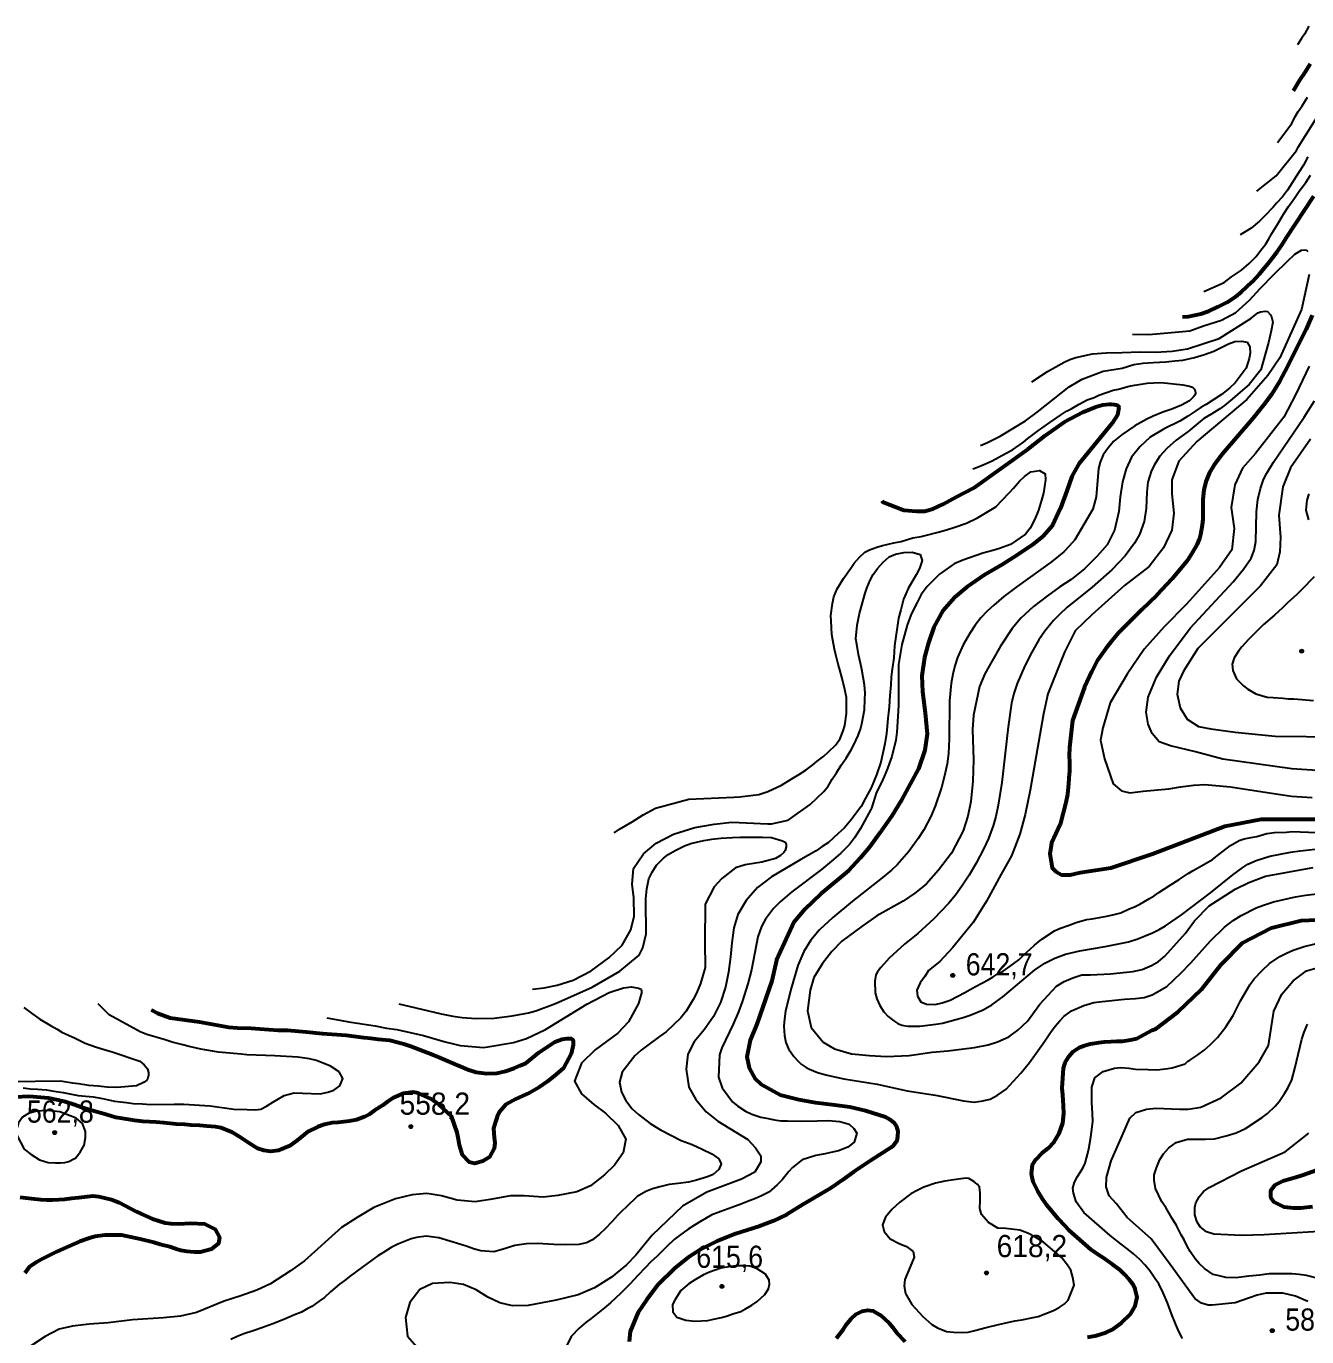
# Model space of a CAD drawing. Header units: metres. Extents: x 547833 to 556102, y 1844799 to 1850994.
# Drawn here: x 551355 to 552337, y 1849160 to 1850164 of the extents above; entities that cross this region are included whole.
import ezdxf

# ---------------------------------------------------------------- set-up
doc = ezdxf.new("R2010")
doc.units = ezdxf.units.M
doc.header["$LTSCALE"] = 6.8
for name, color, linetype, lineweight in [('1', 7, 'Continuous', 25), ('2', 7, 'Continuous', 53), ('5', 7, 'Continuous', 13)]:
    doc.layers.add(name, color=color, linetype=linetype, lineweight=lineweight)

msp = doc.modelspace()

# ---------------------------------------------------------------- hatches: boundary and pattern name
at = {"layer": '5'}
for points in [[(552334.11, 1849685.09, 1), (552331.11, 1849685.09, 1)], [(552066.58, 1849436.54, 1), (552063.58, 1849436.54, 1)], [(551377.96, 1849316.06, 1), (551374.96, 1849316.06, 1)], [(551651.05, 1849320.67, 1), (551648.05, 1849320.67, 1)], [(552092.46, 1849208.48, 1), (552089.46, 1849208.48, 1)], [(551889.58, 1849198.08, 1), (551886.58, 1849198.08, 1)], [(552311.59, 1849164.2, 1), (552308.59, 1849164.2, 1)]]:
    msp.add_hatch(color=256, dxfattribs=at).paths.add_polyline_path(points)

# ---------------------------------------------------------------- linework, layer by layer
at = {"layer": '1'}
for points in [[(552338.14, 1850164.14), (552334.72, 1850157.96), (552332.4, 1850154.63), (552329.35, 1850149.78)], [(552298.18, 1850037.77), (552313.13, 1850049.35), (552328.66, 1850068.87), (552330.04, 1850071.3), (552353.7, 1850109.17)], [(552314.13, 1850075.07), (552325.2, 1850089.65), (552327.39, 1850094.34), (552330.05, 1850098.83), (552332.89, 1850103.18), (552337.21, 1850109.79)], [(552337.32, 1850063.99), (552334.09, 1850057.67), (552330.32, 1850051.77), (552321.67, 1850038.55), (552317.97, 1850033.45), (552313.45, 1850028.42), (552310.78, 1850025.37), (552304.38, 1850018.67), (552300.21, 1850014.8), (552293.84, 1850009.22), (552289.37, 1850006.43), (552285.39, 1850004.22)], [(552257.55, 1849960.8), (552273.23, 1849967.76), (552278.8, 1849972.15), (552286.37, 1849977.08), (552292.32, 1849982.12), (552297.75, 1849987.59), (552302.01, 1849993.39), (552304.78, 1849996.93), (552307.48, 1850001.1), (552309.86, 1850005.24), (552312.42, 1850009.23), (552315.04, 1850014.03), (552318.63, 1850020.08), (552322.57, 1850025.84), (552327.07, 1850032.31), (552330.74, 1850037.73), (552333.38, 1850041.09), (552335.7, 1850044.41), (552339.5, 1850050)], [(552202.85, 1849928.11), (552215.38, 1849927.73), (552232.92, 1849929.39), (552246.9, 1849930.58), (552257.34, 1849934.37), (552271.08, 1849938.88), (552282.23, 1849944.57), (552292.68, 1849954.14), (552300.74, 1849962.96), (552311.77, 1849974.44), (552321.49, 1849983.7), (552327.35, 1849989.32), (552331.21, 1849991.81), (552332.59, 1849992.43), (552334.46, 1849992.81)], [(552334.46, 1849992.81), (552336.33, 1849992.43), (552337.32, 1849991.44)], [(552338.34, 1849973.92), (552332.47, 1849946.95), (552315.77, 1849909.88), (552306.58, 1849896.29), (552290.6, 1849877.9), (552252.12, 1849845.67), (552238.39, 1849830.82), (552232.96, 1849816.45), (552232.95, 1849805.75), (552234.51, 1849790.8), (552232.95, 1849777.82), (552226.62, 1849764.38), (552215.57, 1849749.99), (552196.86, 1849735.32), (552171.62, 1849713.03), (552158.88, 1849700.74), (552150.69, 1849684.34), (552138, 1849652.47), (552134.78, 1849637.06), (552124.53, 1849578.52), (552120.66, 1849559.9), (552116.6, 1849544.92), (552110.16, 1849528.08), (552102.21, 1849514.07), (552091, 1849493.52), (552080.86, 1849477.01), (552064.8, 1849457.7), (552055.15, 1849447.23), (552046.53, 1849440.19), (552043.56, 1849435.74), (552040.17, 1849430.78), (552037.48, 1849425.27), (552038.01, 1849420.59), (552040.72, 1849416.16), (552045.02, 1849414.44), (552051.68, 1849414.25), (552056.91, 1849415.47), (552063, 1849417.42), (552074.32, 1849423.44), (552082.48, 1849428), (552087.4, 1849430.61), (552092.31, 1849433.22), (552096.15, 1849435.55), (552099.99, 1849437.88), (552103.87, 1849439.9), (552109.13, 1849443.65), (552115.7, 1849448.34), (552119.81, 1849452.44), (552124.55, 1849456.61), (552127.84, 1849459.66), (552133.47, 1849464.25), (552143.16, 1849470.72), (552146.9, 1849472.56), (552154.34, 1849475.14), (552159.81, 1849477.02), (552167.6, 1849479.33), (552171.97, 1849479.82), (552177.68, 1849480.94), (552183.26, 1849481.89), (552188.94, 1849483.32), (552193.85, 1849484.51), (552200.46, 1849487.47), (552204.38, 1849489.18), (552208.56, 1849491.23), (552215.83, 1849495.37), (552219.53, 1849497.53), (552223.2, 1849500), (552231.71, 1849505.7), (552238.63, 1849510.11), (552245.55, 1849514.53), (552249.39, 1849516.86), (552255.76, 1849520.58), (552264.2, 1849525.48), (552269.15, 1849529.2), (552278.14, 1849536.22), (552284.82, 1849539.98), (552288.63, 1849541.2), (552293.72, 1849542.25), (552298.36, 1849543.09), (552306.01, 1849545.22), (552311.76, 1849546.03), (552320.94, 1849546.43), (552325.37, 1849546.93), (552343.9, 1849546.18)], [(552125.75, 1849891.6), (552137.72, 1849899.45), (552150.5, 1849906.52), (552154.86, 1849908.53), (552159.48, 1849910.06), (552172.18, 1849913.03), (552182.65, 1849913.8), (552194.94, 1849914.04), (552208.5, 1849914.44), (552220.83, 1849914.21), (552233.39, 1849915.16), (552245.01, 1849916.82), (552269.43, 1849924.64), (552293.54, 1849940.21), (552299.1, 1849944.38), (552301.01, 1849945.08), (552304.66, 1849945.6), (552306.39, 1849945.43), (552308.65, 1849942.99), (552309.52, 1849941.25), (552310.56, 1849937.26), (552309.35, 1849930.65), (552307.26, 1849921.79), (552301.41, 1849900.73), (552292.35, 1849889.54), (552285.39, 1849883.57), (552281.49, 1849880.06), (552278.15, 1849877.25), (552273.48, 1849873.48), (552269.96, 1849870.81), (552263.85, 1849867.02), (552257.71, 1849863.55), (552256.46, 1849862.4), (552245.62, 1849853.51), (552236.4, 1849846.76), (552229.16, 1849840.36), (552223.93, 1849834.48), (552219.51, 1849827.7), (552217.19, 1849822.78), (552214.75, 1849814.66), (552213.91, 1849806.84), (552213.29, 1849794.42), (552211.82, 1849784.57), (552208.29, 1849774.53), (552204.51, 1849767.76), (552197.42, 1849758.17)], [(552250.45, 1849910.08), (552258.02, 1849912.44), (552265.22, 1849915.08), (552270.82, 1849917.84), (552276.55, 1849920.78), (552281.48, 1849922.34), (552286.57, 1849922.64), (552290.83, 1849921.87), (552293.01, 1849918.45), (552293.13, 1849913.5), (552292.5, 1849909.42), (552290.05, 1849901.92), (552285.51, 1849895.76), (552281.63, 1849890.8), (552277.31, 1849886.76), (552271.18, 1849881.85), (552259.46, 1849874.18), (552255.55, 1849872.1), (552251.4, 1849869.35), (552245.46, 1849865.1), (552239.19, 1849861.48), (552227.11, 1849855.58), (552216.53, 1849849.21), (552208.42, 1849841.82), (552202.2, 1849833.89), (552198.09, 1849824.78), (552195.13, 1849814.76), (552193.5, 1849803.46), (552192.52, 1849792.12), (552189.03, 1849777.86), (552183.37, 1849766.47), (552175.93, 1849757.86), (552166.01, 1849748.18), (552155.79, 1849739.89), (552147.21, 1849734.28), (552137.72, 1849727.51), (552127.1, 1849719.3), (552117.34, 1849710.42), (552110.72, 1849702.57), (552101.82, 1849688.82), (552095.21, 1849677.71), (552089.76, 1849667.78), (552085.73, 1849657.89), (552081.09, 1849635.92), (552080.31, 1849625.12), (552080.92, 1849601.83), (552080.58, 1849585.35), (552078.93, 1849569.87), (552076.53, 1849558.49), (552073.18, 1849547.38), (552064.02, 1849530.34), (552054.25, 1849517.28), (552044.72, 1849506.59), (552036.03, 1849499.66), (552026.99, 1849493.47), (552006.96, 1849482.16), (551995.65, 1849474.26), (551980.08, 1849462.71), (551972.43, 1849454.74), (551965.31, 1849445.65), (551958.52, 1849434.91), (551955.79, 1849425.18), (551953.81, 1849409.27), (551956.51, 1849396.68), (551965.73, 1849385.26)], [(552086.46, 1849842.71), (552091.73, 1849845.02), (552101.33, 1849849.84), (552120.9, 1849861.74), (552129.9, 1849868.19), (552154.29, 1849887.72), (552164.27, 1849893.64), (552180.5, 1849899.78), (552195.02, 1849902.13), (552204.01, 1849904.76), (552211.09, 1849905.78), (552218.71, 1849906.39), (552223.66, 1849906.51), (552228.43, 1849906.77), (552235.38, 1849907.61), (552241.55, 1849908.2), (552250.45, 1849910.08)], [(552338.36, 1849903.54), (552328.25, 1849882.08), (552318.85, 1849864.47), (552297.21, 1849836.55)], [(552130.84, 1849854.33), (552139.56, 1849860.35), (552143.54, 1849863.24), (552147.69, 1849865.99), (552152.29, 1849868.95), (552156.35, 1849871.2), (552162.04, 1849874.46), (552168.22, 1849877.61), (552173.44, 1849879.52), (552177.07, 1849881.25), (552188.13, 1849885.15), (552192.19, 1849885.97), (552200.43, 1849888.09), (552204.49, 1849888.9), (552209.51, 1849889.83), (552214.06, 1849890.54), (552219.15, 1849890.84), (552224.91, 1849890.9), (552241.55, 1849889.16), (552246.55, 1849888.16), (552249.04, 1849887.36), (552250.24, 1849886.26), (552250.94, 1849884.66), (552251.24, 1849882.86), (552250.64, 1849881.26), (552249.54, 1849879.67), (552246.55, 1849876.97), (552240.61, 1849873.75), (552232.99, 1849870.58), (552226.23, 1849868.16), (552218.89, 1849865.34), (552213.89, 1849862.97), (552204.74, 1849857.86), (552194.97, 1849851.22), (552188.7, 1849846.14), (552184.5, 1849841.14), (552180.52, 1849835.69), (552178.01, 1849829.94), (552176.83, 1849825.16), (552175.15, 1849803.4), (552172.48, 1849793.87), (552158.6, 1849770.45), (552154.45, 1849765.62), (552150.21, 1849761.34), (552140.9, 1849753.49), (552114.59, 1849734.67), (552104.29, 1849726.92), (552096.48, 1849720.43), (552091.39, 1849715.73), (552086.69, 1849710.55), (552082.27, 1849705), (552078.42, 1849699.24), (552073.2, 1849690.01), (552068.8, 1849680.12), (552066.72, 1849673.88), (552065.07, 1849667.41), (552063.91, 1849660.52), (552062.66, 1849646.93), (552062.44, 1849617.9), (552061.74, 1849606.63), (552060.73, 1849598.61), (552058.86, 1849589.54), (552056.54, 1849580.53), (552051.72, 1849566.37), (552048.22, 1849558.36)], [(552251.24, 1849607.84), (552232.13, 1849612.39), (552223.49, 1849615.58), (552218.03, 1849621.96), (552214.84, 1849629.24), (552213.48, 1849638.35), (552214.84, 1849649.73), (552221.21, 1849665.21), (552231.22, 1849681.61), (552247.16, 1849702.77), (552280, 1849738.17), (552288.11, 1849747.99), (552293.88, 1849756.34), (552296.21, 1849762.3), (552297.56, 1849769.13), (552298.1, 1849791.93), (552299.08, 1849801.4), (552300.95, 1849809.72), (552303.46, 1849816.6), (552305.97, 1849821.5), (552311, 1849829.92), (552334.66, 1849864.46), (552342.42, 1849877.08)], [(552080.56, 1849824.87), (552083.96, 1849826.21), (552089, 1849828.27), (552095.22, 1849831.1), (552105.46, 1849836.51), (552110.87, 1849839.41), (552119.27, 1849845.4), (552122.79, 1849848.07), (552130.84, 1849854.33)], [(552339.44, 1849847.64), (552323.97, 1849825.53), (552318.2, 1849811.09), (552315.01, 1849789.3), (552316.4, 1849772.48), (552315.95, 1849761.27), (552313.52, 1849751.38), (552300.97, 1849735.07), (552253.06, 1849687.07)], [(552297.21, 1849836.55), (552287.14, 1849825.47), (552281.44, 1849812.59), (552278.64, 1849795.13), (552280.96, 1849779.2), (552279.19, 1849762.78), (552269.69, 1849749.17), (552244.3, 1849721.19), (552227.1, 1849703.67), (552211.92, 1849686.65), (552198.95, 1849667.44), (552185.9, 1849645.41), (552180.26, 1849626.22), (552178.38, 1849616.81), (552181.39, 1849602.51), (552188.16, 1849583.31), (552194.55, 1849578.04), (552200.94, 1849576.54), (552211.09, 1849577.67), (552230.65, 1849579.55), (552239.78, 1849581.07), (552250.02, 1849582.48), (552258.49, 1849582.84), (552278.02, 1849581.06), (552309.61, 1849576.16), (552324.87, 1849573.87), (552340.72, 1849572.84)], [(552011.17, 1849766.12), (552015.69, 1849767.14), (552019.89, 1849768.14), (552025.54, 1849769.14), (552030.47, 1849770.7), (552034.5, 1849771.83), (552040.78, 1849772.91), (552044.98, 1849773.91), (552053.98, 1849776.28), (552060.32, 1849778.17), (552065.89, 1849779.81), (552075.59, 1849783.07), (552084.04, 1849787.3), (552098.07, 1849795.73), (552108.47, 1849806.44), (552111.56, 1849810.02), (552116.35, 1849815.41), (552120.07, 1849819.06), (552125.09, 1849822.56), (552131.68, 1849823.68), (552135.85, 1849820.98), (552136.25, 1849816.38), (552134.6, 1849806.25), (552133.18, 1849800.79), (552130.9, 1849793.15), (552128.06, 1849786.24), (552124.41, 1849779.39), (552120.98, 1849774.64), (552109.43, 1849766.83), (552101, 1849763.73), (552095.75, 1849762.13), (552088.15, 1849760.09), (552083.07, 1849758.35), (552072.92, 1849754.87), (552066.07, 1849751.96), (552054.84, 1849744.19), (552049.28, 1849738.55), (552045.59, 1849734.58), (552040.88, 1849728.56), (552037.78, 1849722.41), (552035.34, 1849717.47), (552033.03, 1849712.71), (552030.12, 1849704.99), (552027.99, 1849697.52), (552026.17, 1849690.09), (552025.26, 1849685.65), (552023.37, 1849674.85), (552023.58, 1849665.27), (552023.51, 1849651.32), (552023.44, 1849643.95), (552023.25, 1849638.96), (552022.14, 1849622.97), (552021.43, 1849616.95), (552018.47, 1849604.42), (552016.66, 1849599.55), (552014.95, 1849595.18), (552012.48, 1849589.12), (552010.49, 1849584.39), (552006.74, 1849577.05), (552002.77, 1849564.64), (552002.35, 1849563.65), (551994.26, 1849549.06), (551989.84, 1849542.09), (551985.81, 1849536.99), (551979.21, 1849530.16)], [(552338.21, 1849805.74), (552336.56, 1849800.81), (552335.85, 1849793.15), (552337.81, 1849785.64)], [(551805.51, 1849545.94), (551809.61, 1849548.72), (551819.3, 1849554.27), (551827.67, 1849559.59), (551837.15, 1849564.69), (551862.62, 1849571.7), (551897.16, 1849573.19), (551901.62, 1849573.41), (551910.14, 1849574.45), (551916.46, 1849575.21), (551923.39, 1849577.5), (551933.7, 1849582.27), (551941.31, 1849586.88), (551947.56, 1849590.84), (551952.62, 1849594.02), (551957.74, 1849598.01), (551961.26, 1849600.68), (551966.24, 1849604.49), (551969.55, 1849607.61), (551975.43, 1849613.29), (551978.68, 1849618.17), (551981.18, 1849623.92), (551982.44, 1849628.08), (551983.72, 1849637.36), (551983.52, 1849649.51), (551982.3, 1849655.61), (551980.32, 1849664.02), (551978.53, 1849670.85), (551977.36, 1849675.19), (551975.39, 1849682.16), (551974.36, 1849686.68), (551973.2, 1849693.59), (551972.35, 1849697.97), (551971.89, 1849708.33), (551971.71, 1849712.47), (551972.85, 1849721.58), (551973.99, 1849726.68), (551976.46, 1849732.75), (551981.4, 1849740.88), (551986.87, 1849748.59), (551989.43, 1849752.58), (551993.52, 1849757.09), (551997.7, 1849760.96), (552001.33, 1849762.68), (552007, 1849764.81), (552011.17, 1849766.12)], [(551850.94, 1849544.8), (551867.29, 1849549.92), (551882.11, 1849552.5), (551895.78, 1849553.9), (551923.21, 1849552.66), (551926.08, 1849552.59), (551939.01, 1849555.53), (551955.75, 1849567.59), (551966.17, 1849577.41), (551969.67, 1849581.52), (551972.71, 1849586.85), (551975.96, 1849591.73), (551979.41, 1849597.59), (551983.4, 1849603.04), (551987.27, 1849609.44), (551989.37, 1849613.22), (551992.67, 1849620.35), (551994.3, 1849625.35), (551995.42, 1849629.33), (551997.49, 1849640), (551997.76, 1849648.36), (551997.85, 1849652.85), (551997.54, 1849659.38), (551995.31, 1849671.13), (551994.25, 1849675.96), (551992.81, 1849682.51), (551991.53, 1849690.37), (551990.86, 1849694.61), (551991.84, 1849704.98), (551993.47, 1849713.99), (551997.85, 1849729.42), (551999.14, 1849733.26), (552001.75, 1849739.5), (552003.95, 1849743.77), (552007.38, 1849748.52), (552011.76, 1849753.37), (552016.25, 1849757.28), (552021.11, 1849759.47), (552027.7, 1849760.59), (552034.05, 1849761.04), (552040.22, 1849759.07), (552041.74, 1849754.45), (552039.59, 1849748.42), (552036.97, 1849743.62), (552033.65, 1849737.93), (552031.03, 1849733.13), (552027.39, 1849724.84), (552025.16, 1849716.88), (552023.4, 1849710.26), (552020.52, 1849689.08), (552019.88, 1849679.88), (552018.53, 1849671.22), (552017.95, 1849665.39), (552017.74, 1849659.27), (552016.8, 1849651.15), (552016.26, 1849642.43), (552015.85, 1849637.9), (552015.4, 1849633.68), (552014.9, 1849627.21), (552014.25, 1849622.01), (552013.14, 1849614.02), (552010.05, 1849599.87), (552006.74, 1849590.18), (552002.49, 1849580.37), (551998.32, 1849572.5), (551994.94, 1849566), (551986.94, 1849555.42), (551981.73, 1849549.5), (551977.28, 1849545.28), (551969.94, 1849538.46), (551964.96, 1849535.39), (551960.43, 1849532.12), (551948.7, 1849525.47), (551926.06, 1849512.02), (551915.44, 1849503.81), (551906.58, 1849493.99), (551900.19, 1849483.17), (551897.12, 1849473), (551895.78, 1849461.48), (551894.74, 1849450.66), (551893.14, 1849439.1), (551890.88, 1849427.61), (551886.97, 1849415.77), (551881.61, 1849405.07), (551874.5, 1849394.81), (551866.76, 1849385.52), (551862.01, 1849376.2), (551860.56, 1849364.53), (551862.73, 1849350.96), (551868.06, 1849341.43), (551876, 1849331.95), (551884.98, 1849324.68), (551907.95, 1849310.66), (551913.73, 1849304.45), (551917.86, 1849298.23), (551917.86, 1849293.67), (551913.32, 1849285.8), (551902.99, 1849280.41), (551876.54, 1849270.46), (551857.94, 1849259.69), (551834.6, 1849237.51)], [(552197.42, 1849758.17), (552187.02, 1849747.37), (552171.89, 1849734.13), (552152.66, 1849718.45), (552146.85, 1849713.27), (552142.25, 1849708.54), (552135.66, 1849700.37), (552131.16, 1849693.72), (552125.68, 1849684.42), (552120.28, 1849673.88), (552114.44, 1849660.39), (552111.92, 1849652.53), (552110.17, 1849645.24), (552107.51, 1849627.15), (552102.66, 1849584.28), (552099.98, 1849567.08), (552098.1, 1849558.39), (552096.08, 1849551.23), (552092.49, 1849541.49), (552089.01, 1849533.81), (552083.07, 1849522.57), (552077.67, 1849513.34), (552072.17, 1849504.93), (552067.14, 1849497.97), (552061.89, 1849491.66), (552050.57, 1849479.82), (552038.29, 1849468.76), (552028.11, 1849460.41), (552016.23, 1849449.65), (552010.04, 1849442.68), (552007.52, 1849439.39), (552006.18, 1849436.94), (552005.3, 1849432.15), (552005.67, 1849423.23), (552006.8, 1849418.51), (552009.22, 1849413.35), (552012.35, 1849408.57), (552015.62, 1849404.98), (552019.93, 1849401.62), (552022.98, 1849399.77), (552026.06, 1849398.37), (552030.61, 1849397.53), (552039.92, 1849397.49), (552052.07, 1849399.03), (552057.15, 1849400.03), (552073.2, 1849404.36), (552078.35, 1849406.07), (552088.49, 1849410.02), (552095.01, 1849413.86), (552103.53, 1849420.22), (552127.69, 1849440.44), (552135.78, 1849445.84), (552143.33, 1849449.79), (552151.46, 1849452.74), (552162.42, 1849455.47), (552182.05, 1849458.77), (552199.87, 1849462.22), (552207.12, 1849464.56), (552218.23, 1849469.14), (552223.4, 1849471.65), (552228.15, 1849474.51), (552240.54, 1849483.01), (552262.68, 1849499.71), (552279.76, 1849513.64), (552287.48, 1849519.34), (552291.32, 1849521.8), (552297.81, 1849524.61), (552308.25, 1849527.98), (552323.95, 1849530.91), (552331.41, 1849532.05), (552365.64, 1849535.86)], [(552342.27, 1849742.1), (552332.52, 1849731.99), (552328.68, 1849728.24), (552322.08, 1849722.44), (552317.82, 1849718.17), (552311.67, 1849712.58), (552303.2, 1849705.15), (552294.66, 1849696.92), (552291.82, 1849694.07), (552286.78, 1849688.44), (552284.15, 1849685.15), (552280.94, 1849680.05), (552279.46, 1849674.99), (552279.85, 1849670.14), (552282.78, 1849663.84), (552287.95, 1849658.58), (552291.42, 1849655.82), (552297.49, 1849652.4), (552306.3, 1849649.93), (552310.77, 1849649.48), (552318.08, 1849649.05), (552322.55, 1849648.61), (552326.68, 1849648.45), (552332.88, 1849648.04), (552341.65, 1849647.3)], [(552253.06, 1849687.07), (552242.14, 1849669.77), (552238.5, 1849662.03), (552237.14, 1849652.01), (552239.41, 1849641.54), (552244.87, 1849632.88), (552253.52, 1849627.42), (552263.07, 1849625.6), (552281.72, 1849622.87), (552312.24, 1849619.82), (552359.99, 1849619.44)], [(552352.1, 1849593.09), (552325.03, 1849594.97), (552272.17, 1849602.38), (552251.24, 1849607.84)], [(552048.22, 1849558.36), (552042.83, 1849548.16), (552038.58, 1849541.53), (552031.34, 1849531.56), (552022.45, 1849521.36), (552018.02, 1849517.13), (552010.94, 1849511.29), (551988.17, 1849493.56), (551973.07, 1849480.97), (551963.01, 1849471.44), (551956.38, 1849463.48), (551950.88, 1849454.87), (551946.29, 1849444.14), (551940.92, 1849425.6), (551936.86, 1849409.02), (551935.97, 1849403.32), (551935.64, 1849397.67), (551935.99, 1849390.42), (551937.18, 1849385.08), (551939.27, 1849380.14), (551943.18, 1849374.48), (551946.56, 1849370.66), (551948.88, 1849368.53), (551952.76, 1849365.91), (551955.32, 1849364.6), (551961.5, 1849362.18), (551968.9, 1849360.02), (551981.46, 1849357.22), (552007.07, 1849353.25), (552030.05, 1849348.03), (552051.79, 1849344.8), (552073.32, 1849340.5), (552081.63, 1849339.41), (552088.2, 1849340.28), (552093.67, 1849341.6), (552099.35, 1849344.66), (552106.14, 1849349.26), (552117.25, 1849361.61), (552124.06, 1849369.8), (552131.7, 1849380.46), (552135.5, 1849385.94), (552140.09, 1849392.78), (552143.65, 1849397.6), (552147.14, 1849401.63), (552150.39, 1849405), (552156.06, 1849409.27), (552165.69, 1849413.52), (552173.17, 1849415.79), (552179.71, 1849416.53), (552196.71, 1849418.26), (552205.24, 1849418.7), (552211.8, 1849419.57), (552217.93, 1849421.54), (552229.31, 1849428.11), (552240.3, 1849438.46), (552247.73, 1849446.26), (552262.6, 1849462.94), (552273.5, 1849473.53), (552280.06, 1849478.52), (552286.26, 1849482.54), (552297.64, 1849488.31), (552302.47, 1849490.2), (552311.1, 1849492.97), (552327.84, 1849496.67), (552335.5, 1849497.92)], [(551742.75, 1849425.93), (551751.68, 1849427.02), (551761.88, 1849429.04), (551773.94, 1849432.85), (551787.95, 1849440.04), (551801.36, 1849450.02), (551811.54, 1849459.74), (551818.2, 1849471.51), (551820.73, 1849481.87), (551820.58, 1849495.95), (551819.3, 1849506.5), (551820.21, 1849518.36), (551827.97, 1849529.74), (551837.56, 1849537.82), (551850.94, 1849544.8)], [(551640.34, 1849414.76), (551643.63, 1849414.07), (551672.88, 1849407.14), (551681.67, 1849405.39), (551689.06, 1849404.31), (551699.72, 1849403.45), (551713.39, 1849403.82), (551727.38, 1849405.43), (551739.85, 1849407.91), (551745.51, 1849409.48), (551760.43, 1849415.01), (551788.69, 1849427.54), (551809.77, 1849439.76), (551824.75, 1849451.95), (551827.57, 1849457.74), (551829.95, 1849468.44), (551830.1, 1849477.75), (551829.79, 1849484.28), (551829.79, 1849488.28), (551829.75, 1849495.17), (551830.41, 1849502.94), (551832.05, 1849510.5), (551834.63, 1849515.62), (551837.99, 1849521), (551843.41, 1849526.46), (551846.93, 1849529.13), (551852.31, 1849532.34), (551859.4, 1849535.93), (551864.16, 1849537.63), (551869.76, 1849538.95), (551874.28, 1849539.98), (551880.42, 1849540.88), (551887.37, 1849541.73), (551896.11, 1849542.31), (551902, 1849542.54), (551907.13, 1849542.53), (551912.89, 1849542.58), (551919.14, 1849542.54), (551926.07, 1849542.26), (551934.5, 1849539.61), (551936.59, 1849538.56), (551937.37, 1849537.13), (551937.37, 1849535.17), (551936.59, 1849532.3), (551935.54, 1849530.73), (551932.93, 1849528.51), (551929.15, 1849526.03), (551918.6, 1849523.26), (551905.87, 1849521.23), (551898.45, 1849519.05), (551887.91, 1849510.81), (551882.04, 1849504.34), (551875.28, 1849491.11), (551874.98, 1849461.74), (551875.2, 1849442.7), (551871.57, 1849430.41), (551868.49, 1849422.82), (551866.18, 1849418.06), (551860.69, 1849409.22), (551856.67, 1849404.09), (551845.33, 1849393.26), (551840.17, 1849389.59), (551830.16, 1849382.29), (551826.23, 1849379.09), (551821.28, 1849374.97), (551811.61, 1849362.26), (551809.65, 1849354.65), (551811.06, 1849346.97), (551814.39, 1849340.65), (551819.17, 1849334.34), (551824.2, 1849329.83), (551833.05, 1849322.89), (551841, 1849318.09), (551849.55, 1849313.68), (551856.89, 1849309.93), (551865.28, 1849306.79), (551873.08, 1849303.25), (551880.24, 1849299.63), (551885.83, 1849295.83), (551887.55, 1849292.19), (551885.7, 1849287.64), (551881.35, 1849283.91), (551877.09, 1849282.11), (551868.58, 1849279.64), (551862.52, 1849278.1), (551854.48, 1849276.96)], [(551979.21, 1849530.16), (551973.63, 1849525.27), (551964.35, 1849517.7), (551941.64, 1849500.56), (551932.68, 1849492.83), (551927.68, 1849487.83), (551921.52, 1849479.61), (551918.55, 1849474.11), (551915.69, 1849466.19), (551910.85, 1849440.86), (551907.98, 1849430.05), (551903.6, 1849416.3), (551900.8, 1849408.57), (551896.78, 1849399.07), (551888.01, 1849380.93), (551886.32, 1849375.57), (551885.59, 1849358.52), (551888.23, 1849350.29), (551896.2, 1849339.69), (551900.31, 1849336.19), (551906.22, 1849332.42), (551910.98, 1849330.12), (551917.82, 1849327.9), (551922.25, 1849327), (551928.48, 1849325.83), (551933.37, 1849325.14), (551938.36, 1849324.95), (551949.11, 1849324.81), (551961.08, 1849325.15), (551969.54, 1849325.37), (551978.61, 1849324.55), (551985.76, 1849322.38), (551989.34, 1849319.29), (551991.56, 1849315.55), (551989.52, 1849308.58), (551984.54, 1849304.77), (551977.51, 1849301.99), (551971.72, 1849300.81), (551967.2, 1849299.78), (551960.16, 1849298.44), (551949.65, 1849295.25), (551942.2, 1849289.38), (551939.52, 1849286.33), (551934.22, 1849279.92), (551930.53, 1849275.95), (551924.16, 1849270.37), (551918.57, 1849267.61), (551913.85, 1849265.59), (551907.73, 1849263.25), (551903.46, 1849261.45), (551895.8, 1849258.59), (551890.13, 1849256.46), (551880.47, 1849252.89), (551871.78, 1849247.99), (551867, 1849245.16), (551862.25, 1849242.03), (551855.49, 1849237.04), (551851.38, 1849233.98), (551845.77, 1849228.65), (551838.19, 1849221.16), (551833.88, 1849217.12), (551829.33, 1849212.4), (551823.63, 1849206.58), (551817.55, 1849199.92), (551810.7, 1849193)], [(551965.73, 1849385.26), (551974.42, 1849380.32), (551987.42, 1849376.41), (552001.29, 1849375.09), (552014.29, 1849374.45), (552031.57, 1849375.12), (552049.4, 1849377.67), (552061.3, 1849378.6), (552081.85, 1849381.24), (552092.35, 1849383.21), (552099.35, 1849385.62), (552108.1, 1849389.56), (552115.1, 1849394.6), (552122.32, 1849401.39), (552131.87, 1849414.44), (552144.64, 1849428.33), (552150.55, 1849431.84), (552157.11, 1849434.68), (552164.11, 1849436.87), (552170.67, 1849436.87), (552186.13, 1849437.74), (552203.27, 1849439.5), (552210.27, 1849441.03), (552217.49, 1849444.1), (552222.74, 1849447.16), (552227.77, 1849451.32), (552243.65, 1849468.95), (552250.51, 1849478.43), (552261.68, 1849489.83), (552274.38, 1849498.15), (552281.67, 1849502.62), (552292.01, 1849507.69), (552304.83, 1849512.65), (552341.37, 1849519.26)], [(552335.5, 1849497.92), (552388.07, 1849504.04)], [(552241.2, 1849158.23), (552238.39, 1849163.59), (552236.05, 1849168.86), (552232.92, 1849177.03), (552229.74, 1849185.51), (552226.5, 1849193.2), (552223.2, 1849200.08), (552220.38, 1849204.03), (552216.21, 1849210.19), (552212.73, 1849214.37), (552208.6, 1849218.8), (552203.71, 1849222.98), (552199.54, 1849226.3), (552194.16, 1849230.58), (552185.69, 1849237.04), (552165.62, 1849254.68), (552159.7, 1849262.91), (552157.73, 1849269.49), (552157.07, 1849273.44), (552158.39, 1849278.04), (552160.69, 1849282.32), (552164.82, 1849288.84), (552166.75, 1849292.69), (552168.54, 1849299.21), (552169.46, 1849303.58), (552170.83, 1849310.99), (552171.72, 1849318.52), (552172.43, 1849324.76), (552172.25, 1849330.58), (552171.74, 1849339.2), (552171.86, 1849350.74), (552174.02, 1849358.09), (552180.42, 1849362.92), (552189.15, 1849365.34), (552193.83, 1849365.87), (552200.03, 1849365.46), (552205.16, 1849364.78), (552215, 1849364.32), (552221.48, 1849364.26), (552228.2, 1849364.87), (552233.33, 1849365.61), (552243.23, 1849368.78), (552245.38, 1849370.79), (552246.86, 1849371.52), (552253.04, 1849375.54), (552257.86, 1849379.24), (552262.52, 1849383.3), (552268.07, 1849388.97), (552274.47, 1849397.16), (552280.01, 1849405.83), (552285.85, 1849417.14), (552292.91, 1849429.19), (552296.22, 1849434), (552302.24, 1849440.36), (552307.95, 1849445.66), (552316, 1849450.95), (552320.9, 1849453.64), (552326.06, 1849455.93)], [(552326.06, 1849455.93), (552334.66, 1849458.65), (552343.03, 1849460.65)], [(552337.23, 1849186.58), (552328.02, 1849190.53), (552318.16, 1849192.83), (552305.34, 1849192.83), (552298.5, 1849191.38), (552281.64, 1849185.44), (552263.92, 1849183.62), (552260.96, 1849183.62), (552255.7, 1849185.27), (552250.77, 1849188.89), (552231.91, 1849215.01), (552217.21, 1849234.65), (552198.72, 1849251), (552190.28, 1849261.59), (552185.02, 1849267.51), (552182.71, 1849274.42), (552183.04, 1849281.66), (552186.54, 1849294.31), (552194.88, 1849313.57), (552200.79, 1849327.06), (552205.4, 1849331.34), (552213.61, 1849333.97), (552220.85, 1849334.63), (552239.08, 1849333.91), (552245.83, 1849333.97), (552255.36, 1849335.61), (552270.97, 1849342.59), (552285.91, 1849354.03), (552299.93, 1849370.17), (552307.09, 1849382.67), (552311.36, 1849409.14), (552317.44, 1849422.04), (552326.02, 1849432.24), (552336.44, 1849440.05), (552356.07, 1849445.65)], [(551585.2, 1849404.08), (551603.61, 1849400.56), (551622.21, 1849397.85), (551630.9, 1849396.17), (551638.72, 1849395.16), (551659.26, 1849390.47), (551675.77, 1849385.69), (551681.16, 1849384.26), (551687.48, 1849382.81), (551705.41, 1849381.33), (551708.49, 1849381.7), (551728.18, 1849385.14), (551738.25, 1849388.19), (551752.81, 1849395.18), (551784.52, 1849414.56), (551801.53, 1849423.39), (551812.69, 1849426.92), (551818.89, 1849427.74), (551824.26, 1849426.71), (551826.12, 1849425.88), (551826.54, 1849424.64), (551826.54, 1849422.98), (551825.5, 1849419.66), (551824.26, 1849415.1), (551816.41, 1849400.81), (551808.24, 1849392.25), (551791, 1849379.45), (551780.49, 1849369.3), (551774.99, 1849355.45), (551780.36, 1849345.66), (551789.94, 1849337.68), (551798.85, 1849330.93), (551808.62, 1849321.42), (551814.45, 1849311.03), (551812.47, 1849300.48), (551805.78, 1849291.05), (551798.07, 1849283.59), (551787.34, 1849275.24), (551776.8, 1849270.69), (551762.26, 1849267.88), (551750.94, 1849266.51), (551736.44, 1849267.62), (551726, 1849267.66), (551710.28, 1849264.84), (551698.88, 1849263.06), (551685.05, 1849264.12), (551673.14, 1849267.63), (551661.84, 1849269.27), (551650.6, 1849268.29), (551637.78, 1849265.3), (551621.22, 1849258.72), (551608.34, 1849250.89), (551596.34, 1849243.3), (551567.98, 1849217.8), (551557.18, 1849209.96), (551542.05, 1849200.16), (551531.43, 1849195.21), (551519.17, 1849190.85), (551506.47, 1849186.83), (551485.35, 1849178), (551472.87, 1849175.44), (551459.98, 1849174.14), (551459.98, 1849174.14), (551436.15, 1849172.55), (551417.52, 1849170.16), (551403.02, 1849169.18)], [(551543.88, 1849339.24), (551552.38, 1849344.42), (551560.15, 1849346.46), (551566.43, 1849346.29), (551580.08, 1849345.74), (551585.86, 1849346.92), (551590.62, 1849348.62), (551595.19, 1849351.9), (551597.55, 1849357.47), (551594.69, 1849362.57), (551587.9, 1849367.03), (551577.29, 1849371.35), (551571.87, 1849372.45), (551563.04, 1849373.94), (551545.29, 1849374.99), (551523.89, 1849375.76), (551519.53, 1849376.03), (551502.2, 1849377.61), (551488.44, 1849380.1), (551479.71, 1849382.09), (551474.75, 1849383.41), (551466.65, 1849385.47), (551461.33, 1849387.06), (551447.2, 1849391.27), (551441.98, 1849393.36), (551418.15, 1849406.33), (551409.85, 1849414.83)], [(551352.9, 1849412.02), (551359.77, 1849406.93), (551365.22, 1849402.94), (551373.17, 1849398.14), (551378.32, 1849395.24), (551382.1, 1849393.14), (551392.3, 1849388.29), (551399.96, 1849384.58), (551407.82, 1849381.85), (551415.15, 1849379.53), (551419.8, 1849378.18), (551441.77, 1849370.69), (551445.08, 1849367.91), (551447.69, 1849364.95), (551448.55, 1849362), (551448.55, 1849360.08), (551448.03, 1849357.65), (551447.16, 1849356.25), (551445.08, 1849354.69), (551439.17, 1849351.91), (551424.12, 1849350.51), (551416.71, 1849350.89), (551409.89, 1849351.66), (551402.61, 1849352.22), (551394.77, 1849353.51), (551390.23, 1849353.92), (551380.91, 1849355.51), (551303.47, 1849354.35)], [(552327.46, 1849365.13), (552332.82, 1849387.74), (552334.59, 1849393), (552337.2, 1849399.16)], [(552347.21, 1849203.72), (552336.32, 1849206.43), (552330.71, 1849207.22), (552325.13, 1849207.69), (552319.76, 1849207.71), (552307.59, 1849207.76), (552300.59, 1849206.8), (552292.18, 1849205.85), (552288.12, 1849205.39), (552282.51, 1849204.75), (552274.44, 1849204.94), (552269.41, 1849206.11), (552264.69, 1849207.31), (552258.03, 1849211.77), (552253.97, 1849215.57), (552250.88, 1849219.17), (552247.22, 1849224.91), (552244.86, 1849229.07), (552242.6, 1849233.71), (552240.27, 1849237.55), (552236.61, 1849244.71), (552233.31, 1849250.18), (552228.58, 1849258.49), (552225.38, 1849263.02), (552220.61, 1849273.06), (552219.56, 1849279.57), (552219.41, 1849283.66), (552221.34, 1849288.93), (552223.92, 1849295.38), (552226.58, 1849299.79), (552230.8, 1849304.37), (552236.33, 1849308.47), (552245.2, 1849311.05), (552258.98, 1849310.94), (552265.88, 1849311.27), (552274.76, 1849313.57), (552282.32, 1849315.87), (552289.55, 1849319.16), (552302.29, 1849327.55), (552306.42, 1849330.78), (552312.26, 1849336.24), (552315.27, 1849339.87), (552319.38, 1849345.9), (552321.9, 1849350.13), (552325.01, 1849356.58), (552327.46, 1849365.13)], [(551352.23, 1849350.27), (551357.75, 1849349.66), (551363.23, 1849349.36), (551370.19, 1849348.77), (551375.93, 1849347.7), (551382.93, 1849346.79), (551388.03, 1849345.65), (551394.58, 1849344.52), (551405.93, 1849343.33), (551413.28, 1849342.15), (551422.33, 1849340.2), (551431.44, 1849339.06), (551436.64, 1849338.41), (551443.74, 1849337.99), (551449.89, 1849337.46), (551468.1, 1849337.95), (551475.5, 1849337.76), (551495.64, 1849336.47), (551513.94, 1849334.06), (551524.11, 1849333.69), (551530.57, 1849333.51), (551534.46, 1849334.06), (551538.89, 1849336.28), (551543.88, 1849339.24)], [(552346.01, 1849240.13), (552303.82, 1849237.55), (552286.45, 1849237.14), (552265.28, 1849238.14), (552259.64, 1849239.88), (552254.71, 1849243.83), (552252.41, 1849247.45), (552250.76, 1849253.04), (552250.76, 1849258.63), (552251.42, 1849262.25), (552254.05, 1849266.86), (552257.29, 1849270.86), (552261.73, 1849273.97), (552286.43, 1849286.64), (552319.88, 1849301.35), (552338.05, 1849315.51)], [(551854.48, 1849276.96), (551847.68, 1849276.3), (551840.53, 1849274.47), (551834.96, 1849272.83), (551829.75, 1849270.92), (551823.19, 1849266.92), (551814.84, 1849259.17), (551811.12, 1849255.52), (551808.13, 1849252.43), (551804.03, 1849247.93), (551798.47, 1849242.29), (551794.33, 1849238.1), (551788.93, 1849233.76), (551784.25, 1849231.43), (551778.47, 1849230.25), (551768.07, 1849230.11), (551759.25, 1849230.16), (551746.81, 1849231.05), (551738.35, 1849230.82), (551729.37, 1849229.57), (551719.68, 1849226.31), (551713.16, 1849224.56), (551703.15, 1849225.27), (551697.51, 1849226.83), (551692.64, 1849228.64), (551687.96, 1849230.31), (551671.01, 1849235.3), (551661.41, 1849236.54), (551653.83, 1849235.62), (551649.81, 1849234.49), (551639.56, 1849230.52), (551634.42, 1849227.98), (551628.04, 1849223.84), (551624.16, 1849221.44), (551612.97, 1849213.36), (551607.25, 1849208.98), (551603.42, 1849206.27), (551598.43, 1849202.46), (551594.91, 1849199.79), (551588.09, 1849194), (551583.32, 1849189.73), (551579.35, 1849186.85), (551573.77, 1849182.65), (551570.13, 1849180.93), (551565.63, 1849178.46), (551560.45, 1849176.23), (551552.24, 1849172.67), (551543.8, 1849169.56), (551535.37, 1849166.45), (551528.62, 1849164.03), (551521.51, 1849161.89), (551516.33, 1849159.66), (551511.48, 1849157.46)], [(551834.6, 1849237.51), (551822.11, 1849222.16), (551815.06, 1849214.64), (551803.42, 1849205.14), (551790.45, 1849196.91), (551777.77, 1849191.71), (551760.93, 1849187.45), (551739.47, 1849183.54), (551727.63, 1849183.27), (551717.7, 1849185.46), (551708.56, 1849189.83), (551699.77, 1849195.55), (551690.03, 1849199.46), (551679.51, 1849201.19), (551666.29, 1849200.36), (551656.55, 1849195.66), (551648.87, 1849185.85), (551645.44, 1849174.34), (551646.93, 1849159.9), (551654.16, 1849151.9)], [(551810.7, 1849193), (551802.63, 1849185.61), (551798.14, 1849181.7), (551787.75, 1849173.55), (551784.09, 1849170.71), (551778.56, 1849166.19), (551772.62, 1849159.7), (551769.04, 1849152.22)], [(551403.02, 1849169.18), (551390.15, 1849167.62), (551379.99, 1849165.34), (551369.31, 1849159.73), (551357.09, 1849151.85), (551344.13, 1849145.71)]]:
    msp.add_lwpolyline(points, dxfattribs=at)
for points in [[(551392.13, 1849296.08), (551396.08, 1849301.07), (551398.99, 1849306.27), (551400.24, 1849312.3), (551400.24, 1849316.87), (551397.74, 1849322.9), (551392.96, 1849327.06), (551380.5, 1849332.05), (551370.74, 1849332.88), (551362.43, 1849332.46), (551356.4, 1849330.59), (551351.83, 1849327.89), (551348.72, 1849323.52), (551347.26, 1849318.32), (551347.47, 1849313.96), (551353.08, 1849303.36), (551358.48, 1849299.2), (551364.92, 1849295.25), (551371.57, 1849293.17), (551377.18, 1849292.96), (551380.92, 1849292.96), (551384.24, 1849293.17), (551387.36, 1849294), (551391.72, 1849296.29)], [(552066.04, 1849279.85), (552058.91, 1849278.73), (552051.81, 1849277.29), (552043.01, 1849274.08), (552037.75, 1849271.75), (552033.01, 1849269), (552024.57, 1849262.68), (552018.41, 1849257.09), (552013.4, 1849251.15), (552011.23, 1849245.22), (552012.42, 1849240.3), (552017.01, 1849234.66), (552024.05, 1849231.04), (552029.67, 1849228.83), (552034.84, 1849225), (552035.51, 1849220.5), (552032.41, 1849213.04), (552028.44, 1849203.43), (552027.73, 1849198.61), (552028.88, 1849192.59), (552033.61, 1849184.28), (552042.09, 1849174.98), (552048.93, 1849168.96), (552053.34, 1849166.3), (552060.27, 1849163.62), (552065.71, 1849162.97), (552072.37, 1849162.78), (552076.91, 1849163.13), (552082.14, 1849164.36), (552090.72, 1849166.59), (552100.25, 1849168.94), (552104.72, 1849169.92), (552112.72, 1849171.77), (552118.16, 1849172.55), (552125.57, 1849174.02), (552130.66, 1849175.07), (552142.47, 1849179.57), (552146.62, 1849181.93), (552150.43, 1849184.57), (552153.57, 1849187.46), (552158.09, 1849199.18), (552157.28, 1849204.93), (552155.53, 1849210.57), (552153.2, 1849214.41), (552148.79, 1849219.91), (552134.8, 1849231.91), (552128, 1849236.19), (552123.14, 1849238.64), (552116.51, 1849241.36), (552105.8, 1849242.52), (552099.77, 1849242.78), (552092.49, 1849247.17), (552087.21, 1849253.36), (552085.74, 1849257.93), (552086.01, 1849263.96), (552086.13, 1849269.81), (552085.6, 1849274.49), (552083.92, 1849276.59), (552081.29, 1849278.63), (552077.35, 1849280.83), (552075.3, 1849280.97), (552071.21, 1849280.68)], [(551878.59, 1849209.03), (551874.09, 1849206.94), (551867.86, 1849203.39), (551862.98, 1849200.47), (551856.66, 1849195.01), (551852.37, 1849188.21), (551850.3, 1849184.19), (551850.45, 1849178.68), (551853.62, 1849174.46), (551860.34, 1849172.22), (551867.21, 1849171.58), (551877.25, 1849172.08), (551881.72, 1849173.06), (551887.89, 1849174.39), (551892.32, 1849175.69), (551896.58, 1849177.12), (551902.54, 1849178.9), (551906.24, 1849181.05), (551910.98, 1849183.8), (551915.24, 1849186.65), (551920.94, 1849192.04), (551923.88, 1849196.16), (551924.55, 1849199.78), (551924.33, 1849202.95), (551921.62, 1849207.47), (551915.2, 1849211.54), (551909.56, 1849213.68), (551905.61, 1849213.91), (551898.85, 1849213.8), (551893.55, 1849213.23), (551887.24, 1849212.1)]]:
    msp.add_lwpolyline(points, close=True, dxfattribs=at)
at = {"layer": '2'}
for points in [[(552326.34, 1850114.57), (552331.14, 1850122.83), (552334.95, 1850128.42), (552339.41, 1850135.21)], [(552241.31, 1849941.29), (552245.52, 1849941.74), (552255.43, 1849943.75), (552261.16, 1849945.58), (552261.44, 1849945.69), (552268.46, 1849949.11), (552275.42, 1849952.52), (552282.25, 1849956.87), (552286.47, 1849960.43), (552294.64, 1849968.31), (552300.3, 1849974.44), (552307.04, 1849982.31), (552310.64, 1849986.91), (552313.79, 1849991.3), (552317.5, 1849996.39), (552320.85, 1850001.77), (552341.85, 1850033.9)], [(552340.69, 1849942.57), (552336.09, 1849931.97), (552319.75, 1849899.54)], [(552319.75, 1849899.54), (552315.7, 1849891.89), (552309.46, 1849881.78), (552304.45, 1849874.96), (552295.13, 1849863.34), (552271.55, 1849835.98), (552265.56, 1849827.95), (552261.93, 1849821.91), (552259.39, 1849815.69), (552257.58, 1849808.7), (552256.83, 1849801.27), (552256.74, 1849786.26), (552256.37, 1849781.75), (552255.16, 1849774.43), (552254.33, 1849771.47), (552252.13, 1849766.65), (552247.36, 1849758.42), (552244.49, 1849754.12), (552233.21, 1849740.44), (552221.61, 1849728.08), (552209.99, 1849716.98), (552192.24, 1849699.18), (552186.99, 1849693.07), (552182.36, 1849687.01), (552176.17, 1849678.07), (552171.61, 1849669.44), (552166.18, 1849657.58), (552156.8, 1849632.01), (552154.59, 1849611.31), (552154.41, 1849604.88), (552154.49, 1849600.24), (552154.56, 1849593.04), (552154.09, 1849587.7), (552153.82, 1849583.34), (552153.06, 1849575.08), (552151.86, 1849569.17), (552147.33, 1849552.08), (552140.83, 1849537.89), (552139.65, 1849529.61), (552141.42, 1849518.97), (552144.38, 1849516.02), (552148.51, 1849513.65), (552155.01, 1849513.65), (552162.69, 1849515.42), (552186.31, 1849518.97), (552218.21, 1849529.61), (552273.73, 1849550.9), (552301.5, 1849556.22), (552344.61, 1849556.22)], [(552010.78, 1849800.31), (552011.11, 1849799.59), (552027.64, 1849793.11), (552037.17, 1849792.35), (552043.65, 1849792.35), (552050.13, 1849794.25), (552057.75, 1849797.69), (552068.04, 1849803.41), (552081.38, 1849810.27), (552122.56, 1849840.02), (552135.9, 1849850.32), (552150.76, 1849861), (552164.86, 1849868.24), (552174.77, 1849872.44), (552180.11, 1849873.96), (552185.06, 1849874.34), (552186.62, 1849874.33), (552188.88, 1849874.18), (552190.36, 1849873.88), (552191.63, 1849873.29), (552192.27, 1849872.66), (552192.42, 1849871.82), (552191.54, 1849866.34), (552187.35, 1849859.85), (552162.11, 1849829.04), (552160, 1849825.26), (552156.45, 1849818.9), (552152.67, 1849808.04), (552147.82, 1849794.79), (552141.6, 1849781.5), (552134.16, 1849772.89)], [(552134.16, 1849772.89), (552126.19, 1849766.57), (552114.36, 1849758.61), (552103.21, 1849751.52), (552089.19, 1849743.42), (552075.83, 1849734.09), (552066.46, 1849726.3), (552057.52, 1849716.08), (552050.58, 1849703.36), (552046.41, 1849691.49), (552043.35, 1849680.16), (552041.4, 1849666.08), (552041.96, 1849654.01), (552043.92, 1849637.8), (552045.35, 1849621.79), (552043.76, 1849609.07), (552038.95, 1849594.91), (552026.14, 1849571.42), (552018.4, 1849558.87), (552009.29, 1849545.75), (552001.21, 1849534.85), (551994.14, 1849526.42), (551985.03, 1849516.57), (551964.05, 1849499.01), (551951.78, 1849487.21), (551943.55, 1849477.6), (551929.93, 1849448.19), (551926.32, 1849432.43), (551914.84, 1849399.06), (551909.67, 1849386.81), (551907.33, 1849374.11), (551909.09, 1849365.58), (551913.5, 1849357.35), (551917.91, 1849353.23), (551932.77, 1849344.98), (551947.03, 1849341.49), (551959.84, 1849339.13), (551974.8, 1849337.42), (551986.24, 1849335.67), (551998.31, 1849332.96), (552013.56, 1849328.24), (552016.65, 1849326.4), (552019.85, 1849323.78), (552022.03, 1849320.73), (552023.05, 1849317.23), (552022.76, 1849313.01), (552022.18, 1849309.81), (552019.41, 1849305.88), (552017.95, 1849304.57), (552002.2, 1849294.54), (551989.15, 1849285.9), (551980.88, 1849279.81), (551971.73, 1849273.48), (551949.79, 1849260.63), (551937.91, 1849253.18), (551927.02, 1849248.21), (551916.45, 1849243.92), (551898.59, 1849238.36), (551884.51, 1849232.86), (551872.21, 1849226.67), (551862.14, 1849220.36), (551851.92, 1849212.07), (551838.74, 1849199.11), (551830.56, 1849188.07), (551823.76, 1849178.5), (551817.72, 1849163.67), (551817.03, 1849155.66)], [(552168.29, 1849159.28), (552175.43, 1849160.41), (552182.74, 1849162.81), (552187.69, 1849165.11), (552194.36, 1849170.29), (552201.35, 1849176.92), (552205.08, 1849183.03), (552206.52, 1849189.82), (552204.87, 1849195.95), (552203.17, 1849199.87), (552200.39, 1849203.5), (552196.46, 1849207.48), (552193.44, 1849210.45), (552187.58, 1849214.84), (552180.36, 1849220.02), (552176.44, 1849222.57), (552171.13, 1849226.24), (552154.11, 1849241.2), (552151.06, 1849244.49), (552146.02, 1849249.92), (552137.61, 1849260.02), (552134.03, 1849265.14), (552130.21, 1849271.02), (552126.69, 1849278.36), (552125.53, 1849284.39), (552126.18, 1849291.25), (552128.7, 1849295.48), (552133.64, 1849300.62), (552138.14, 1849304.13), (552142.8, 1849308.92), (552146.81, 1849315.38), (552149.39, 1849323.25), (552150.28, 1849330.77), (552150.05, 1849336.9), (552149.48, 1849344.73), (552148.88, 1849350.03), (552149.99, 1849365.32), (552151.23, 1849369.72), (552154.3, 1849374.65), (552157.38, 1849378.16), (552162.09, 1849381.22), (552166, 1849382.92), (552170.6, 1849384.08), (552177.12, 1849385.13), (552181.17, 1849385.59), (552186.5, 1849385.88), (552190.59, 1849386.03), (552195.31, 1849386.24), (552201.51, 1849387.26), (552206.29, 1849388.28), (552217.87, 1849394.62), (552220.92, 1849395.57), (552237.89, 1849408.66), (552255.7, 1849425.75), (552270.57, 1849444.71), (552287.38, 1849461.43), (552309.45, 1849473.03), (552332.33, 1849478.61), (552350.9, 1849479.36)], [(551450.44, 1849410.22), (551455.31, 1849407.52), (551464.95, 1849404.08), (551487.58, 1849400.81), (551510.13, 1849396.77), (551516.42, 1849396.41), (551527.03, 1849396.1), (551533.81, 1849395.64), (551547.55, 1849394.59), (551554.75, 1849394.66), (551563.51, 1849393.8), (551569.34, 1849393.23), (551581.82, 1849392.02), (551599.92, 1849390.69), (551613.43, 1849388.97), (551618.95, 1849388.36), (551624.47, 1849387.75), (551633.22, 1849386.89), (551640.16, 1849385.17), (551644.14, 1849384.05)], [(551644.14, 1849384.05), (551649.64, 1849382.31), (551666.1, 1849375.98), (551670.65, 1849374.13), (551679.44, 1849370.4), (551693.3, 1849364.39), (551699.78, 1849362.45), (551707.77, 1849361.34), (551715.42, 1849361.63), (551722.11, 1849363.24), (551728.73, 1849365.49), (551733.45, 1849367.5), (551737.71, 1849369.3), (551747.78, 1849377.41), (551760, 1849385.68), (551765.58, 1849387.75), (551769.09, 1849388.16), (551772.4, 1849388.16), (551773.22, 1849387.75), (551774.05, 1849386.71), (551774.05, 1849383.19), (551772.6, 1849376.35), (551766.69, 1849365.45), (551761.05, 1849360.44), (551754.33, 1849355.14), (551747.67, 1849350.65), (551740.47, 1849346.57), (551735.48, 1849344.2), (551729.71, 1849341.58), (551722.51, 1849337.5), (551717.58, 1849331.94), (551715.79, 1849328.2), (551714.5, 1849324.36), (551713.04, 1849319.21), (551713.39, 1849312.37), (551713.89, 1849308.26), (551713.48, 1849303.73), (551709.79, 1849297.19), (551704.73, 1849294.02), (551698.35, 1849292.44), (551694.23, 1849293.38), (551689.26, 1849298.71), (551686.9, 1849306.27), (551686.01, 1849310.97), (551685.22, 1849316.16), (551680.67, 1849328.58), (551670.92, 1849337.65), (551664.8, 1849341.87), (551655.31, 1849346.16), (551651.37, 1849346.96), (551643.97, 1849345.91), (551636.2, 1849342.56), (551632.05, 1849339.81), (551627.76, 1849336.89), (551621.83, 1849332.97), (551617.72, 1849329.9), (551613.94, 1849328), (551607.96, 1849325.84), (551602.63, 1849324.87), (551593.79, 1849323.8), (551589.2, 1849323.4), (551583.41, 1849322.21), (551578.34, 1849320.48), (551570.93, 1849316.85), (551562.32, 1849309.88), (551556.89, 1849305.86), (551548.18, 1849302.4), (551542.04, 1849301.49), (551536.97, 1849302.32), (551531.97, 1849303.95), (551525.22, 1849308.1), (551518.08, 1849312.84), (551512.21, 1849316.29), (551503.96, 1849319.61), (551499.84, 1849320.56), (551493.06, 1849321.01), (551487.89, 1849321.35), (551480.79, 1849321.77), (551476.26, 1849322.18), (551469.65, 1849322.5), (551460.09, 1849323.42), (551454.25, 1849323.99), (551444.1, 1849324.52), (551437.59, 1849325.33), (551428.13, 1849326.74), (551423.38, 1849327.61), (551416.05, 1849329.92), (551405.1, 1849333.08), (551396.47, 1849335.55), (551391.78, 1849337.23), (551384.45, 1849339.54), (551379.17, 1849340.82), (551371.78, 1849342.33), (551360.28, 1849343.33), (551356.24, 1849343.64), (551346.69, 1849343.12)], [(552340.92, 1849259.22), (552331.88, 1849258.19), (552326.37, 1849258.04), (552319.16, 1849258.96), (552311.63, 1849262.69), (552309.02, 1849266.18), (552308.87, 1849271.69), (552312.33, 1849276.03), (552318.45, 1849279.09), (552328.08, 1849281.92), (552333.9, 1849283.53), (552347.99, 1849288.76)], [(551350.07, 1849266.49), (551358.69, 1849265.45), (551365.82, 1849264.72), (551370.5, 1849264.48), (551374.82, 1849264.53), (551379.77, 1849264.65), (551384.05, 1849265.01), (551389.73, 1849265.7), (551395.1, 1849266.35), (551405.69, 1849267.48), (551410.23, 1849267.07), (551420.12, 1849264.74), (551425.83, 1849262.55), (551438.86, 1849255.49), (551442.92, 1849253.74), (551451.39, 1849249.96), (551461.22, 1849246.83), (551465.62, 1849246.24), (551471.41, 1849245.98), (551480.78, 1849246.64), (551491.43, 1849246.01), (551499.45, 1849242.02), (551502.91, 1849235.87), (551502.05, 1849231.12), (551496.65, 1849226.78), (551487.96, 1849224.45), (551483.82, 1849224.26), (551477.81, 1849224.98), (551473.24, 1849225.7), (551469.08, 1849226.96), (551464.74, 1849228.36), (551457.45, 1849230.35), (551452.63, 1849231.85), (551442.06, 1849234.41), (551427.6, 1849237.46), (551415.27, 1849237.4), (551407.24, 1849236.27), (551403.21, 1849235.14), (551395.83, 1849232.64), (551383.52, 1849227.14), (551377.89, 1849224.7), (551372.75, 1849222.15), (551366.11, 1849218.78), (551362.52, 1849216.74), (551356.9, 1849212.86), (551353.61, 1849208.29)], [(551975.91, 1849158.48), (551981.3, 1849165.24), (551983.26, 1849168.78), (551986.89, 1849172.98), (551991.04, 1849176.77), (551995.68, 1849179.03), (551999.84, 1849179.98), (552004, 1849179.5), (552009.58, 1849176.19), (552016.28, 1849170), (552019.2, 1849166.54), (552022.33, 1849162.63), (552028.62, 1849155.92)]]:
    msp.add_lwpolyline(points, dxfattribs=at)
at = {"layer": '5'}
for centre in [(552332.61, 1849685.09), (552065.08, 1849436.54), (551376.46, 1849316.06), (551649.55, 1849320.67), (552090.96, 1849208.48), (551888.08, 1849198.08), (552310.09, 1849164.2)]:
    msp.add_circle(centre, 1.5, dxfattribs=at)

# ---------------------------------------------------------------- texts
for s, width, p in [('642,7', 0.9, (552075.08, 1849436.55)), ('558,2', 0.95, (551640.95, 1849329.72)), ('562,8', 0.9, (551355.25, 1849323.65)), ('618,2', 0.95, (552098.76, 1849220.56)), ('615,6', 0.9, (551868.46, 1849212.36)), ('585,3', 0.9, (552320.09, 1849164.21))]:
    msp.add_text(s, height=17, dxfattribs=dict(at, width=width)).set_placement(p)

doc.saveas('drawing.dxf')
